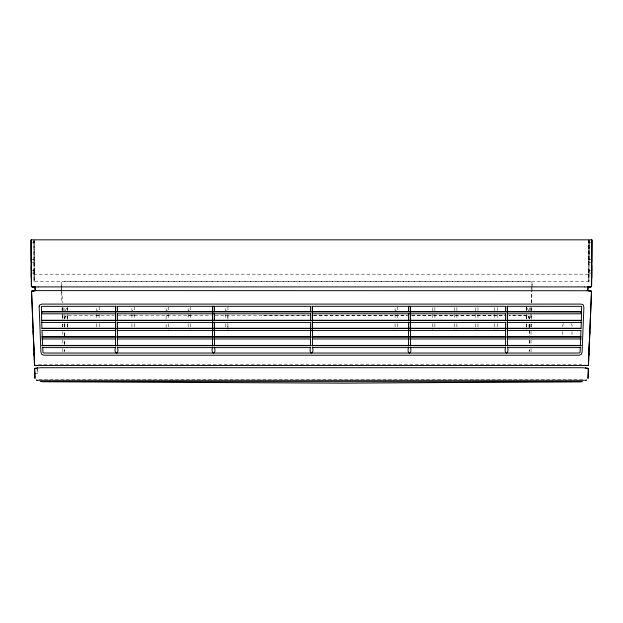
<?xml version="1.0" encoding="UTF-8"?>
<svg xmlns="http://www.w3.org/2000/svg" width="623" height="623" viewBox="0 0 623 623"><rect width="100%" height="100%" fill="white"/><g stroke="black" fill="none" stroke-linecap="round" stroke-linejoin="round"><path stroke-width="0.47" stroke-dasharray="3.12 2.34" d="M590.83 262.408L588.891 262.408L589.039 239.839L588.891 281.37L34.109 281.37L34.117 268.887M166.115 327.48L166.115 323.734M166.115 319.264L166.115 314.413M227.917 329.31L227.917 323.835M227.917 319.264L227.917 315.62L225.347 315.62M526.373 327.41L526.373 323.656M526.373 318.968L526.38 314.28M526.38 310.534L526.38 307.723M588.875 271.542L588.883 267.695L588.922 274.198L34.078 274.198L33.961 239.839L33.985 242.838M588.891 264.9L588.945 240.587M588.992 259.518L589.031 240.587M64.442 344.628L64.449 339.979M64.449 336.031L64.504 330.322M64.613 344.169L64.621 340.454M64.628 335.813L64.636 330.237M526.38 310.316L526.38 306.781L528.802 310.877M529.005 327.496L529.02 323.867M529.223 327.519L529.239 323.882M529.402 327.052L529.363 323.96M588.875 268.887L588.891 281.37L589.039 239.839M34.125 272.376L34.109 281.37L34.109 239.839M62.837 324.139L62.83 327.005L62.814 323.82M62.853 319.35L62.868 314.568M62.884 310.737L62.892 306.905M590.791 270.803L588.891 270.795L588.937 269.611M67.229 327.464L67.268 323.734M67.323 319.077L67.377 314.413M67.416 310.69L67.463 307.56M529.799 310.667L529.838 307.887M32.248 270.803L34.109 270.795L34.063 269.611M531.123 326.982L531.185 324.085M531.287 319.264L531.396 314.444M531.481 310.589L531.544 307.7M531.645 302.879L531.878 292.273M531.894 291.307L531.964 288.41M531.98 287.452L532.089 282.632L530.181 281.635L63.671 281.635L62.627 282.048M529.332 327.464L529.441 323.726M529.581 319.054L529.721 314.389M531.201 302.786L531.754 290.31M531.793 289.352L531.917 286.471M531.964 285.505L532.089 282.632M65.213 316.149L64.426 318.867M64.605 318.439L65.314 316.173L67.471 315.425L114.141 315.425M64.823 318.431L65.47 316.305L67.486 315.62L67.486 319.264M529.067 350.998L529.254 349.744M529.2 351.123L529.379 349.83M529.176 351.707L529.425 349.97M65.049 310.877L67.471 306.781L67.471 310.534M563.527 323.641L562.624 325.245L562.624 327.176M38.431 364.447L584.569 364.447M34.849 373.792L37.325 373.629L37.123 369.135M32.24 262.408L34.109 262.408L33.961 239.839M32.256 273.045L34.117 273.038L34.078 274.198M32.116 242.845L34.055 242.838L34.055 240.587M32.131 259.518L34.07 259.518L34.117 267.057M588.93 259.518L590.869 259.518M34.07 270.795L34.055 268.786M118.02 315.37L211.368 315.425M215.254 315.37L309.569 315.37M313.455 315.425L407.769 315.37M411.655 315.425L505.004 315.37M526.396 315.37L508.882 315.425L526.365 315.62L528.382 316.305L529.028 318.431M96.627 315.62L99.197 315.62M131.912 315.62L134.482 315.62M166.115 315.62L168.685 315.62M188.154 315.62L190.716 315.62M263.194 315.62L308.774 315.62M313.696 315.581L407.271 315.62M411.78 315.503L504.996 315.62M38.899 379.243L582.622 379.243M589.015 242.838L590.884 242.845M590.783 273.045L588.883 273.038L588.875 272.376M571.112 323.641L572.023 325.245L572.023 327.176M529.425 318.867L528.639 316.149L526.38 315.425L526.365 319.264M528.545 316.173L529.246 318.439M64.675 351.707L64.426 349.97M64.605 349.744L64.784 350.998M64.473 349.83L64.66 351.123M529.192 317.13L529.379 318.509M61.397 285.505L61.202 282.632L61.366 287.452M61.467 286.471L61.654 289.352M61.724 290.31L62.557 302.786M37.146 369.127L37.318 373.504M61.397 288.41L61.498 291.307M61.529 292.273L61.879 302.879M62.043 307.7L62.136 310.589M62.269 314.444L62.432 319.264M62.588 324.085L62.689 326.982M64.138 314.389L64.27 319.054M64.41 323.726L64.519 327.464M34.078 273.038L34.055 267.726M588.891 270.795L588.883 270.234M526.38 306.781L526.435 310.69M64.013 307.887L64.052 310.667M526.474 314.413L526.528 319.077M526.583 323.734L526.645 329.326M530.96 307.863L530.975 310.737M530.983 314.568L530.998 319.35M531.014 324.139L531.022 327.005L531.037 323.82M64.839 323.867L64.847 327.496M64.621 323.882L64.628 327.519M64.488 323.96L64.449 327.052M529.348 330.322L529.402 336.031M529.41 339.979L529.418 344.628M529.215 330.237L529.231 335.813M529.239 340.454L529.239 344.169M67.479 314.28L67.479 318.968M67.479 323.656L67.486 327.41M34.039 240.805L34.109 281.37M588.891 239.839L588.891 281.37M572.023 331.607L572.023 335.517M562.624 331.607L562.624 336.996M531.037 307.583L531.037 310.503M531.037 314.272L531.037 319.217M531.037 331.459L531.037 335.548M531.037 340.057L531.037 344.021M531.037 348.646L531.037 353.436M526.365 323.835L526.365 329.31M497.224 307.567L497.224 310.69L494.654 310.69L494.654 306.781M497.224 314.413L497.224 319.264M497.224 323.734L497.224 329.31M494.654 314.413L494.654 319.264M494.654 323.734L494.654 329.326M477.973 307.567L477.973 310.69L475.411 310.69L475.411 306.781M477.973 314.413L477.973 319.264M477.973 323.734L477.973 329.31M475.411 314.413L475.411 319.264M475.411 323.734L475.411 329.326M456.885 307.567L456.885 310.69L454.315 310.69L454.315 306.781M456.885 314.413L456.885 319.264M456.885 323.734L456.885 329.31M454.315 314.413L454.315 319.264M454.315 323.734L454.315 329.326M434.846 307.567L434.846 310.69L432.284 310.69L432.284 306.781M434.846 314.413L434.846 319.264M434.846 323.734L434.846 327.48M432.284 314.413L432.284 319.264M432.284 323.734L432.284 329.326M397.653 306.781L397.653 310.69L395.083 310.69L395.083 306.781M397.653 314.413L397.653 319.264M397.653 323.734L397.653 327.48M395.083 314.413L395.083 319.264M395.083 323.734L395.083 329.326M227.917 306.781L227.917 310.69L225.347 310.69L225.347 306.781M227.917 314.413L227.917 319.077M227.917 323.734L227.917 327.464M225.347 314.413L225.347 319.264M225.347 323.734L225.347 327.48M190.716 306.781L190.716 310.69L188.154 310.69L188.154 306.781M190.716 314.413L190.716 319.264M190.716 323.734L190.716 329.31M188.154 314.413L188.154 319.264M188.154 323.734L188.154 327.48M168.685 306.781L168.685 310.69L166.115 310.69L166.115 306.781M168.685 314.413L168.685 319.264M168.685 323.734L168.685 329.31M134.482 306.781L134.482 310.69L131.912 310.69L131.912 306.781M134.482 314.413L134.482 319.264M134.482 323.734L134.482 327.48M131.912 314.413L131.912 319.264M131.912 323.734L131.912 327.48M99.197 306.781L99.197 310.69L96.627 310.69L96.627 306.781M99.197 314.413L99.197 319.264M99.197 323.734L99.197 327.48M96.627 314.413L96.627 319.264M96.627 323.734L96.627 327.48M67.486 323.835L67.486 329.31M62.814 307.583L62.814 310.503M62.814 314.272L62.814 319.217M62.814 331.459L62.814 335.548M62.814 340.057L62.814 344.021M62.814 348.646L62.814 352.47"/><path stroke-width="0.93" d="M31.321 265.04L31.462 286.455L32.217 286.969L38.424 286.969M31.415 272.376L31.399 278.201L31.337 239.839L31.345 242.845M31.399 268.793L31.446 278.201L31.462 273.528M310.519 322.807L310.519 336.988M310.519 320.892L310.519 313.252M310.519 311.336L310.519 306.563M591.663 278.115L591.663 239.839L591.601 264.884M591.733 242.845L591.679 262.33M591.663 239.839L591.554 278.201L591.663 266.052M591.655 242.845L591.725 239.839M591.648 269.338L591.593 270.265M580.309 347.097L580.044 352.447L578.993 353.031L44.007 353.031L42.956 352.447L42.691 347.097M580.379 345.212L580.947 331.101M581.282 322.543L581.057 328.243L507.122 328.251M581.36 320.635L581.586 306.368L507.083 306.306M587.972 378.293L588.338 368.886L586.998 368.014M31.539 291.704L31.937 290.801L35.924 290.614L590.697 290.731L591.507 291.704L588.486 365.133L588.089 365.569L585.908 365.389M588.065 378.293L588.424 369.314L587.801 368.31M591.507 291.704L588.361 365.413M588.844 355.219L588.922 353.296M589.039 350.414L589.607 336.957M589.685 335.042L589.841 331.195M591.367 291.696L590.931 290.785L587.076 290.326L590.565 290.707L587.723 290.559L587.863 286.853L587.707 290.63L590.697 290.731L587.699 290.528L587.863 286.853L591.157 286.915L591.64 286.043L591.85 239.839L31.15 239.839L31.36 286.043L31.975 286.907L34.265 286.899M34.686 368.878L35.456 368.263L40.511 367.718L582.489 367.718L587.606 368.31M588.439 365.14L587.1 365.537M37.489 367.453L37.092 368.209L35.114 368.349L34.709 368.878L35.028 378.293M586.391 380.007L585.495 380.303M37.092 365.389L34.911 365.569L34.444 364.728L31.633 291.696L32.069 290.785L35.924 290.326L32.303 290.731L35.542 290.622M115.481 311.562L115.481 306.773L116.01 306.204M212.536 311.562L212.536 306.773L213.058 306.204M586.391 380.116L585.737 380.303M35.9 365.537L34.561 365.14M32.474 290.723L35.293 290.63L35.114 286.876L35.301 290.528L32.435 290.707L35.277 290.559L35.137 286.853L32.38 286.962L34.421 286.899M32.482 290.7L35.301 290.528M35.394 365.514L35.55 365.499M34.639 365.413L31.493 291.704M580.877 381.728L343.561 383.161L42.123 381.728M37.349 365.522L585.651 365.522M584.576 286.969L590.62 286.962L591.539 286.455L591.679 265.04M38.595 286.899L584.405 286.899M115.917 306.306L41.414 306.368L41.64 320.635M117.864 306.306L310.527 306.306M312.473 306.306L505.136 306.306M115.925 311.609L41.975 311.609L41.881 313.797L115.855 313.797M117.864 311.609L310.527 311.609M505.128 311.609L312.473 311.609L312.481 306.773L311.959 306.204M507.075 311.609L581.033 311.671M41.959 311.866L581.041 311.866M117.802 313.797L310.527 313.797M312.473 313.797L505.198 313.797M507.145 313.797L581.119 313.797L581.057 312.193M115.925 320.245L41.975 320.245L41.881 322.434L115.855 322.434M117.864 320.245L310.527 320.245M312.473 320.245L505.128 320.245M507.075 320.245L581.033 320.308M41.959 320.502L581.041 320.502M117.802 322.434L310.527 322.434M312.473 322.434L505.198 322.434M507.145 322.434L581.119 322.434L581.057 320.829M115.878 328.251L41.912 328.251L41.718 322.543M117.825 328.251L310.527 328.251M312.473 328.251L505.175 328.251M41.905 328.508L581.095 328.508M41.819 330.439L115.676 330.439M117.622 330.439L505.378 330.439M507.317 330.439L581.181 330.439M41.975 336.778L115.925 336.778M117.864 336.778L310.527 336.778M312.473 336.778L505.128 336.778M507.075 336.778L581.025 336.778M41.959 337.035L581.041 337.035M41.881 338.967L115.855 338.967M117.802 338.967L310.527 338.967M312.473 338.967L505.198 338.967M507.145 338.967L581.119 338.967M41.975 345.415L115.925 345.415M117.864 345.415L310.527 345.415L310.519 338.857M312.473 345.415L505.128 345.415M507.075 345.415L581.025 345.415M41.959 345.679L581.041 345.679M42.855 347.603L115.855 347.603M117.802 347.603L310.527 347.603M312.473 347.603L505.198 347.603M507.145 347.603L580.145 347.603M37.505 380.303L36.609 380.116M38.439 380.303L584.561 380.303M40.269 381.556L582.591 381.712M31.407 270.265L31.337 266.052M588.735 286.899L590.62 286.962L588.579 286.899M587.458 290.622L590.526 290.723M587.45 365.499L587.567 365.483M591.539 273.528L591.601 278.201L591.585 272.376M587.676 365.576L586.002 365.335M587.699 290.528L590.518 290.7M37.263 380.303L36.609 380.007M506.99 306.204L507.519 306.773L507.519 311.562M409.942 306.204L410.464 306.773L410.464 311.562M585.511 367.453L585.908 368.209M588.385 368.894L588.33 369.291M33.151 331.195L33.315 335.042M33.393 336.957L33.954 350.414M34.078 353.296L34.156 355.219M34.779 372.671L34.826 373.8L34.833 373.294M42.053 331.101L42.613 345.212M34.577 369.314L34.935 378.293M31.423 278.201L31.337 239.839L31.321 262.33M31.36 259.518L31.399 265.055M591.601 268.793L591.601 269.338M31.282 242.845L31.29 259.518M507.519 313.478L507.519 320.191M507.519 322.107L507.519 345.095M507.519 347.011C509.653 354.83 503.47 355.312 505.557 347.081M507.286 306.524L507.286 331.343M505.557 306.578L505.557 311.399M505.557 313.33L505.557 320.082M505.557 322.005L505.557 345.15M410.464 313.478L410.464 320.191M410.464 322.107L410.464 345.095M410.464 347.011C412.597 354.83 406.422 355.312 408.509 347.081M410.23 306.524L410.23 331.343M408.509 306.578L408.509 311.399M408.509 313.33L408.509 320.082M408.509 322.005L408.509 345.15M312.481 313.478L312.481 320.191M312.481 322.107L312.481 345.095M312.481 347.011C314.701 354.588 308.408 355.484 310.519 347.26M312.248 306.524L312.248 331.343M214.491 306.563L214.491 311.336M214.491 313.252L214.491 320.892M214.491 322.807L214.491 336.988M214.491 338.857L214.491 345.391M214.491 347.26C216.656 355.515 210.286 354.565 212.536 347.011M212.77 306.524L212.77 331.343M212.536 313.478L212.536 320.191M212.536 322.107L212.536 345.095M117.443 306.578L117.443 311.399M117.443 313.33L117.443 320.082M117.443 322.005L117.443 345.15M117.443 347.081C119.671 355.336 113.285 354.83 115.481 347.011M115.714 306.524L115.714 331.343M115.481 313.478L115.481 320.191M115.481 322.107L115.481 345.095M39.163 306.337L40.9 351.995L41.718 354.417L43.914 355.219L579.086 355.219L581.282 354.417L582.1 351.995L583.883 307.326L583.253 304.904L581.119 304.094L41.881 304.094L39.747 304.904L39.163 306.337M36.991 365.389L35.324 365.576L36.991 365.389M591.593 273.824L591.539 273.411L591.593 273.871"/></g></svg>
